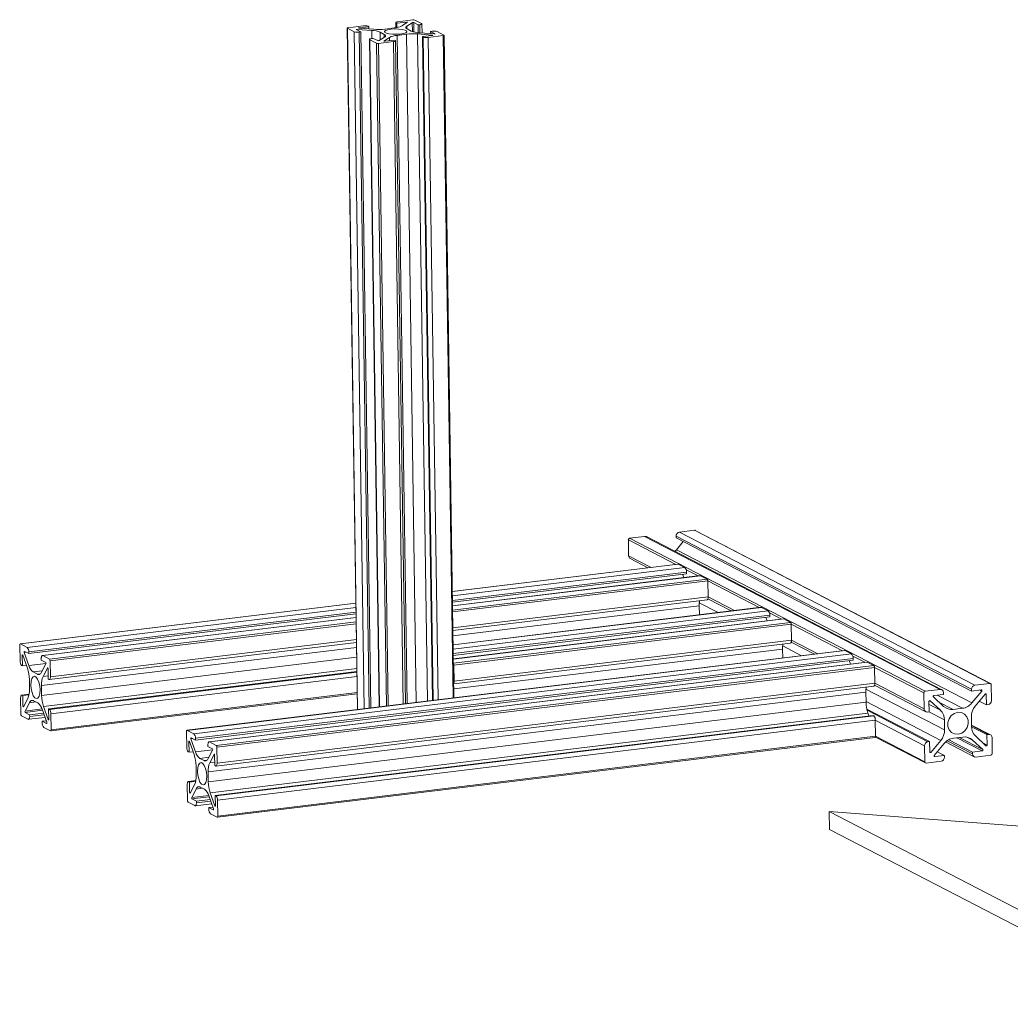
# Model space of a CAD drawing. Header units: millimetres. Extents: x -172 to 1209, y -709 to 1573.
# Drawn here: x 194.4 to 462.5, y 1047.5 to 1312.1 of the extents above; entities that cross this region are included whole.
import ezdxf

# ---------------------------------------------------------------- set-up
doc = ezdxf.new("R2010")
doc.units = ezdxf.units.MM

msp = doc.modelspace()

# ---------------------------------------------------------------- linework, layer by layer
at = {"color": 7, "linetype": 'Continuous', "lineweight": 15}
for p, q in [((296.07, 1311.35), (296.09, 1309.94)), ((296.37, 1311.15), (296.16, 1311.25)), ((299.01, 1311.47), (296.37, 1311.15)), ((296.37, 1311.15), (296.38, 1309.99)), ((296.66, 1311.58), (300.72, 1312.07)), ((297.77, 1310.45), (299.28, 1311.41)), ((300.56, 1311.31), (299.06, 1310.35)), ((302.12, 1310.7), (300.93, 1311.32)), ((301.25, 1312.03), (303.07, 1311.08)), ((303.2, 1308.51), (303.16, 1310.99)), ((282.97, 1309.85), (285.71, 1125.53)), ((284.83, 1308.87), (283.01, 1309.81)), ((283.21, 1309.94), (287.27, 1310.44)), ((285.42, 1309.44), (286.61, 1308.82)), ((289.63, 1309.2), (285.68, 1309.5)), ((286.61, 1308.82), (286.15, 1308.77)), ((288.8, 1310.23), (286.16, 1309.91)), ((286.17, 1309.82), (290.12, 1309.52)), ((286.61, 1308.82), (289.32, 1125.97)), ((288.59, 1310.33), (288.8, 1310.23)), ((288.81, 1309.62), (288.8, 1310.23)), ((292.98, 1308.15), (291.85, 1308.73)), ((293.18, 1309.58), (295.67, 1309.88)), ((298.95, 1308.18), (296.45, 1307.88)), ((299.15, 1309.62), (300.27, 1309.03)), ((305.96, 1307.95), (302.01, 1308.25)), ((302.57, 1310.76), (302.12, 1310.7)), ((302.15, 1308.6), (302.12, 1310.7)), ((302.5, 1308.56), (306.45, 1308.26)), ((305.52, 1308.94), (305.97, 1309)), ((306.7, 1308.33), (305.52, 1308.94)), ((305.52, 1308.94), (305.53, 1308.33)), ((307.29, 1308.9), (309.12, 1307.95)), ((288.96, 1306.78), (291.64, 1126.25)), ((290.88, 1305.74), (289.05, 1306.68)), ((289.56, 1307), (290.01, 1307.06)), ((290.01, 1307.06), (291.2, 1306.45)), ((295.46, 1306.19), (291.4, 1305.7)), ((291.57, 1306.45), (293.07, 1307.42)), ((294.35, 1307.32), (292.85, 1306.35)), ((293.12, 1306.3), (295.76, 1306.62)), ((295.76, 1306.62), (295.97, 1306.51)), ((298.71, 1127.11), (296.05, 1306.42)), ((303.33, 1307.54), (305.97, 1307.86)), ((303.54, 1307.43), (303.33, 1307.54)), ((306, 1127.99), (303.33, 1307.54)), ((308.92, 1307.82), (304.86, 1307.33)), ((311.81, 1128.7), (309.15, 1307.91)), ((358.98, 1171.47), (359.04, 1167.15)), ((363.39, 1172.39), (359.33, 1171.9)), ((359.33, 1171.9), (439.23, 1130.49)), ((443.29, 1130.99), (363.39, 1172.39)), ((443.76, 1130.9), (363.87, 1172.31)), ((451.78, 1131.05), (371.89, 1172.45)), ((371.89, 1172.45), (371.9, 1171.96)), ((451.79, 1130.56), (371.9, 1171.96)), ((376.85, 1174.02), (372.79, 1173.53)), ((372.79, 1173.53), (452.68, 1132.13)), ((456.74, 1132.62), (376.85, 1174.02)), ((456.93, 1132.59), (377.04, 1173.99)), ((373.83, 1170.96), (371.99, 1168.74)), ((359.49, 1166.37), (364.27, 1163.89)), ((371.99, 1168.74), (451.88, 1127.33)), ((372.41, 1164.88), (311.38, 1157.47)), ((374.27, 1163.92), (372.45, 1164.87)), ((374.7, 1162.25), (311.43, 1154.57)), ((378.39, 1161.76), (311.44, 1153.63)), ((373.95, 1161.22), (373.62, 1162.12)), ((374.7, 1162.25), (374.7, 1162.74)), ((380.32, 1160.79), (378.49, 1161.74)), ((380.55, 1156), (380.49, 1160.32)), ((380.49, 1155.49), (386.81, 1152.21)), ((285.28, 1154.3), (194.55, 1143.29)), ((311.54, 1146.88), (380.26, 1155.22)), ((394.94, 1153.2), (311.6, 1143.08)), ((378.18, 1151.16), (378.15, 1153.6)), ((396.81, 1152.25), (394.98, 1153.19)), ((285.33, 1151.41), (196.84, 1140.67)), ((285.34, 1150.46), (200.53, 1140.17)), ((397.24, 1150.58), (311.64, 1140.19)), ((400.92, 1150.08), (311.66, 1139.25)), ((396.48, 1149.54), (396.16, 1150.45)), ((397.24, 1150.58), (397.23, 1151.06)), ((402.85, 1149.11), (401.03, 1150.06)), ((403.02, 1148.64), (311.81, 1137.57)), ((403.08, 1144.32), (403.02, 1148.64)), ((194.43, 1142.98), (194.49, 1138.66)), ((196.41, 1142.34), (194.59, 1143.28)), ((202.4, 1133.63), (285.44, 1143.71)), ((311.76, 1132.49), (402.79, 1143.54)), ((311.87, 1133.25), (403.08, 1144.32)), ((403.02, 1143.81), (409.34, 1140.53)), ((195.12, 1137.37), (195.08, 1140.18)), ((195.22, 1140.24), (196.49, 1136.71)), ((196.87, 1137.45), (195.6, 1140.98)), ((195.66, 1141.28), (196.84, 1140.67)), ((196.84, 1141.15), (196.84, 1140.67)), ((200.24, 1138.9), (200.24, 1139.39)), ((202.45, 1139.2), (200.63, 1140.15)), ((417.47, 1141.52), (239.61, 1119.93)), ((417.52, 1141.51), (239.66, 1119.92)), ((241.48, 1118.98), (419.34, 1140.57)), ((241.9, 1117.8), (419.76, 1139.38)), ((400.72, 1139.49), (400.68, 1141.92)), ((419.34, 1140.57), (417.52, 1141.51)), ((419.77, 1138.9), (419.76, 1139.38)), ((195.12, 1137.37), (194.92, 1137.47)), ((195.12, 1137.37), (196.2, 1137.5)), ((200.24, 1138.9), (201.43, 1138.29)), ((201.49, 1137.93), (200.31, 1135.66)), ((200.72, 1134.51), (201.9, 1136.78)), ((202.69, 1134.41), (202.62, 1138.73)), ((419.77, 1138.9), (241.91, 1117.31)), ((423.45, 1138.4), (245.59, 1116.81)), ((423.56, 1138.38), (245.7, 1116.79)), ((247.52, 1115.85), (425.38, 1137.44)), ((425.55, 1136.96), (247.69, 1115.37)), ((311.87, 1133.25), (311.81, 1137.57)), ((419.02, 1137.86), (418.69, 1138.77)), ((425.38, 1137.44), (423.56, 1138.38)), ((425.62, 1132.64), (425.55, 1136.96)), ((199.17, 1135.13), (198.05, 1135.71)), ((202.05, 1136.57), (202.09, 1133.76)), ((202.21, 1125.7), (285.56, 1135.82)), ((197.01, 1133.71), (197.05, 1131.05)), ((200.32, 1129.35), (200.28, 1132.01)), ((202.29, 1133.65), (202.09, 1133.76)), ((247.47, 1110.27), (425.33, 1131.86)), ((247.76, 1111.05), (425.62, 1132.64)), ((425.55, 1132.13), (439.38, 1124.96)), ((456.74, 1132.62), (452.68, 1132.13)), ((457.17, 1127.95), (457.11, 1132.28)), ((194.64, 1128.66), (194.71, 1124.34)), ((196.95, 1129.68), (194.93, 1129.44)), ((195.04, 1129.41), (195.24, 1129.31)), ((196.92, 1129.51), (195.24, 1129.31)), ((195.28, 1126.5), (195.24, 1129.31)), ((202.79, 1119.78), (285.65, 1129.83)), ((423.21, 1130.25), (245.35, 1108.66)), ((423.25, 1127.58), (423.21, 1130.25)), ((438.87, 1130.06), (438.93, 1125.74)), ((443.29, 1130.99), (439.23, 1130.49)), ((444.22, 1126.4), (441.46, 1128.97)), ((441.58, 1129.32), (444.22, 1129.64)), ((444.21, 1130.13), (444.22, 1129.64)), ((451.79, 1130.56), (451.78, 1131.05)), ((451.79, 1130.56), (454.43, 1130.88)), ((454.56, 1130.56), (451.88, 1127.33)), ((452.78, 1126.5), (455.47, 1129.73)), ((455.78, 1129.63), (455.82, 1126.82)), ((196.61, 1128.55), (195.43, 1126.29)), ((195.84, 1125.14), (197.02, 1127.4)), ((198.16, 1127.94), (199.28, 1127.36)), ((202.11, 1122.82), (200.85, 1126.36)), ((245.39, 1106), (423.25, 1127.58)), ((440.31, 1124.94), (440.27, 1127.75)), ((440.58, 1127.92), (443.35, 1125.35)), ((453.88, 1127.82), (455.82, 1126.82)), ((456.28, 1126.87), (455.82, 1126.82)), ((194.88, 1123.86), (196.7, 1122.92)), ((197.09, 1124.16), (195.9, 1124.78)), ((196.81, 1122.9), (201.24, 1123.43)), ((197.09, 1124.16), (200.82, 1124.61)), ((197.09, 1124.16), (197.1, 1123.68)), ((200.46, 1125.62), (201.73, 1122.09)), ((202.21, 1125.7), (202.25, 1122.89)), ((202.21, 1125.7), (202.41, 1125.59)), ((202.9, 1120.09), (202.84, 1124.41)), ((423.77, 1124.59), (245.91, 1103)), ((247.28, 1102.34), (425.14, 1123.93)), ((247.48, 1102.24), (425.34, 1123.82)), ((423.47, 1125.67), (440.43, 1116.88)), ((424.06, 1123.8), (423.77, 1124.59)), ((425.34, 1123.82), (425.14, 1123.93)), ((440.31, 1124.94), (439.86, 1124.88)), ((449.32, 1125.88), (446.82, 1125.58)), ((451.8, 1120.96), (451.76, 1123.62)), ((201.57, 1122.53), (200.49, 1122.4)), ((200.5, 1121.91), (200.49, 1122.4)), ((201.67, 1121.78), (200.49, 1122.4)), ((200.92, 1120.73), (202.74, 1119.79)), ((425.76, 1122.64), (247.9, 1101.05)), ((425.83, 1118.32), (425.76, 1122.64)), ((444.46, 1122.74), (444.5, 1120.07)), ((456.87, 1118.73), (451.79, 1121.36)), ((455.94, 1118.76), (451.8, 1120.91)), ((239.5, 1119.62), (239.56, 1115.3)), ((241.48, 1118.98), (239.66, 1119.92)), ((240.72, 1117.92), (241.91, 1117.31)), ((247.85, 1096.42), (425.71, 1118.01)), ((247.97, 1096.73), (425.83, 1118.32)), ((425.8, 1118.12), (439.33, 1111.11)), ((446.93, 1117.81), (449.43, 1118.12)), ((455.67, 1115.77), (452.9, 1118.34)), ((455.94, 1118.76), (456.4, 1118.81)), ((455.94, 1118.76), (455.98, 1115.95)), ((457.39, 1113.63), (457.32, 1117.95)), ((240.19, 1114.01), (240.15, 1116.82)), ((240.29, 1116.89), (241.55, 1113.35)), ((241.94, 1114.09), (240.67, 1117.62)), ((241.9, 1117.8), (241.91, 1117.31)), ((245.31, 1115.55), (245.3, 1116.03)), ((245.31, 1115.55), (246.5, 1114.93)), ((247.52, 1115.85), (245.7, 1116.79)), ((247.76, 1111.05), (247.69, 1115.37)), ((439.08, 1115.74), (439.14, 1111.42)), ((439.98, 1116.82), (440.43, 1116.88)), ((440.48, 1114.07), (440.43, 1116.88)), ((443.47, 1117.2), (440.79, 1113.97)), ((441.69, 1113.13), (444.37, 1116.36)), ((444.78, 1116.79), (452.49, 1112.79)), ((445.61, 1117.38), (452.03, 1114.05)), ((452.03, 1117.29), (454.8, 1114.72)), ((240.19, 1114.01), (239.99, 1114.12)), ((240.19, 1114.01), (241.27, 1114.14)), ((246.56, 1114.57), (245.38, 1112.31)), ((245.79, 1111.15), (246.97, 1113.42)), ((247.11, 1113.21), (247.16, 1110.4)), ((444.46, 1113.14), (441.82, 1112.81)), ((444.46, 1113.14), (442.53, 1114.14)), ((444.46, 1113.14), (444.47, 1112.65)), ((454.67, 1114.37), (452.03, 1114.05)), ((452.04, 1113.57), (452.03, 1114.05)), ((452.97, 1112.71), (457.03, 1113.2)), ((242.07, 1110.36), (242.11, 1107.7)), ((244.24, 1111.77), (243.11, 1112.35)), ((247.36, 1110.29), (247.16, 1110.4)), ((439.51, 1111.08), (443.57, 1111.57)), ((245.39, 1106), (245.35, 1108.66)), ((239.71, 1105.3), (239.77, 1100.98)), ((242.02, 1106.33), (240, 1106.08)), ((240.11, 1106.06), (240.31, 1105.95)), ((241.99, 1106.16), (240.31, 1105.95)), ((240.35, 1103.14), (240.31, 1105.95)), ((241.67, 1105.2), (240.49, 1102.93)), ((243.23, 1104.58), (244.35, 1104)), ((240.91, 1101.78), (242.09, 1104.05)), ((245.53, 1102.26), (246.79, 1098.73)), ((247.18, 1099.47), (245.91, 1103)), ((247.28, 1102.34), (247.32, 1099.53)), ((247.28, 1102.34), (247.48, 1102.24)), ((239.94, 1100.51), (241.77, 1099.56)), ((242.16, 1100.8), (240.97, 1101.42)), ((241.87, 1099.54), (246.31, 1100.08)), ((242.16, 1100.8), (245.89, 1101.26)), ((242.16, 1100.8), (242.16, 1100.32)), ((246.64, 1099.17), (245.56, 1099.04)), ((247.97, 1096.73), (247.9, 1101.05)), ((245.56, 1098.56), (245.56, 1099.04)), ((246.74, 1098.43), (245.56, 1099.04)), ((245.99, 1097.37), (247.81, 1096.43)), ((413.31, 1097.99), (501.4, 1052.34)), ((697.5, 1076.14), (413.31, 1097.99)), ((413.31, 1097.99), (413.38, 1093.14)), ((413.38, 1093.14), (501.47, 1047.49))]:
    msp.add_line(p, q, dxfattribs=at)
at = {"color": 8, "linetype": 'Continuous', "lineweight": 15}
for p, q in [((296.18, 1309.96), (296.16, 1311.25)), ((299.01, 1311.24), (299.01, 1311.47)), ((300.6, 1308.9), (300.56, 1311.31)), ((300.93, 1311.32), (300.97, 1308.79)), ((283.01, 1309.81), (285.74, 1125.53)), ((287.55, 1125.75), (284.83, 1308.87)), ((285.68, 1309.5), (285.68, 1309.3)), ((288.87, 1125.91), (286.15, 1308.77)), ((286.16, 1309.91), (286.16, 1309.82)), ((289.66, 1307.02), (289.63, 1309.2)), ((291.85, 1308.73), (291.88, 1306.66)), ((301.63, 1127.46), (298.95, 1308.18)), ((299.06, 1310.35), (299.07, 1309.66)), ((302.01, 1308.25), (304.69, 1127.83)), ((302.61, 1308.56), (302.57, 1310.76)), ((306.7, 1308.29), (306.7, 1308.33)), ((289.05, 1306.68), (291.73, 1126.26)), ((293.54, 1126.48), (290.88, 1305.74)), ((291.4, 1305.7), (294.06, 1126.54)), ((292.85, 1306.35), (292.85, 1306.32)), ((292.99, 1307.37), (292.98, 1308.15)), ((294.37, 1306.45), (294.35, 1307.32)), ((298.12, 1127.03), (295.46, 1306.19)), ((296.45, 1307.88), (299.13, 1127.16)), ((306.2, 1128.01), (303.54, 1307.43)), ((304.86, 1307.33), (307.52, 1128.17)), ((305.96, 1307.86), (305.96, 1307.95)), ((311.57, 1128.67), (308.92, 1307.82)), ((371.82, 1164.81), (358.98, 1171.47)), ((359.04, 1167.15), (365.12, 1163.99)), ((372.45, 1164.87), (311.39, 1157.46)), ((311.4, 1156.29), (374.27, 1163.92)), ((311.42, 1155.06), (374.7, 1162.74)), ((378.49, 1161.74), (311.44, 1153.6)), ((311.46, 1152.43), (380.32, 1160.79)), ((377.84, 1161.69), (374.61, 1163.37)), ((380.49, 1160.32), (311.47, 1151.94)), ((394.36, 1153.13), (380.49, 1160.32)), ((311.53, 1147.62), (380.55, 1156)), ((380.55, 1156), (387.66, 1152.31)), ((285.28, 1154.29), (194.59, 1143.28)), ((196.41, 1142.34), (285.3, 1153.12)), ((378.15, 1153.6), (311.56, 1145.52)), ((394.98, 1153.19), (311.6, 1143.07)), ((378.17, 1154.45), (383.31, 1151.79)), ((196.84, 1141.15), (285.32, 1151.89)), ((285.34, 1150.43), (200.63, 1140.15)), ((311.62, 1141.91), (396.81, 1152.25)), ((311.63, 1140.67), (397.23, 1151.06)), ((401.03, 1150.06), (311.66, 1139.21)), ((400.37, 1150.01), (397.14, 1151.69)), ((202.45, 1139.2), (285.36, 1149.27)), ((285.36, 1148.77), (202.62, 1138.73)), ((311.67, 1138.05), (402.85, 1149.11)), ((416.89, 1141.45), (403.02, 1148.64)), ((285.46, 1142.35), (200.28, 1132.01)), ((202.69, 1134.41), (285.43, 1144.45)), ((400.71, 1142.77), (405.84, 1140.11)), ((403.08, 1144.32), (410.19, 1140.64)), ((195.24, 1140.2), (195.08, 1140.18)), ((196.12, 1141.04), (195.6, 1140.98)), ((200.32, 1129.35), (285.5, 1139.69)), ((400.68, 1141.92), (311.78, 1131.13)), ((422.9, 1138.33), (419.67, 1140.01)), ((196.87, 1137.45), (201.51, 1138.01)), ((285.54, 1136.64), (200.85, 1126.36)), ((201.98, 1136.79), (201.9, 1136.78)), ((438.87, 1130.06), (425.55, 1136.96)), ((200.49, 1136), (198.05, 1135.71)), ((199.17, 1135.13), (199.99, 1135.22)), ((200.72, 1134.51), (202.07, 1134.68)), ((202.41, 1125.59), (285.56, 1135.68)), ((285.58, 1134.45), (202.84, 1124.41)), ((425.62, 1132.64), (438.93, 1125.74)), ((195.04, 1129.41), (196.95, 1129.65)), ((202.9, 1120.09), (285.64, 1130.13)), ((423.24, 1131.09), (444.5, 1120.07)), ((449.32, 1125.88), (442.48, 1129.43)), ((454.56, 1130.56), (454.04, 1130.83)), ((455.78, 1129.63), (455.51, 1129.77)), ((195.28, 1126.5), (195.55, 1126.53)), ((198.78, 1127.62), (197.02, 1127.4)), ((443.47, 1117.2), (423.25, 1127.68)), ((440.28, 1126.94), (443.35, 1125.35)), ((440.58, 1127.92), (440.51, 1127.96)), ((442.95, 1127.58), (446.82, 1125.58)), ((195.84, 1125.14), (200.43, 1125.7)), ((200.56, 1125.34), (195.9, 1124.78)), ((197.1, 1123.68), (200.99, 1124.15)), ((439.98, 1116.82), (423.55, 1125.34)), ((444.46, 1122.74), (440.23, 1124.93)), ((201.67, 1121.78), (201.72, 1121.79)), ((202.11, 1122.82), (202.25, 1122.84)), ((439.08, 1115.74), (425.76, 1122.64)), ((456.4, 1118.81), (451.79, 1121.2)), ((425.83, 1118.32), (439.14, 1111.42)), ((454.67, 1114.37), (447.83, 1117.92)), ((448.48, 1118), (454.8, 1114.72)), ((452.03, 1117.29), (450.53, 1118.07)), ((240.3, 1116.84), (240.15, 1116.82)), ((241.19, 1117.69), (240.67, 1117.62)), ((452.04, 1113.57), (445.19, 1117.12)), ((454.85, 1116.53), (455.98, 1115.95)), ((241.94, 1114.09), (246.58, 1114.65)), ((245.56, 1112.65), (243.11, 1112.35)), ((247.05, 1113.43), (246.97, 1113.42)), ((440.47, 1114.13), (440.79, 1113.97)), ((441.66, 1112.9), (441.82, 1112.81)), ((244.24, 1111.77), (245.05, 1111.87)), ((245.79, 1111.15), (247.14, 1111.32)), ((240.11, 1106.06), (242.01, 1106.29)), ((240.35, 1103.14), (240.62, 1103.17)), ((240.91, 1101.78), (245.5, 1102.34)), ((245.63, 1101.98), (240.97, 1101.42)), ((243.85, 1104.26), (242.09, 1104.05)), ((242.16, 1100.32), (246.06, 1100.79)), ((247.18, 1099.47), (247.32, 1099.48)), ((246.74, 1098.43), (246.78, 1098.43))]:
    msp.add_line(p, q, dxfattribs=at)
at = {"color": 7, "linetype": 'Continuous', "lineweight": 15, "flags": 128}
for points in [[(296.16, 1311.25), (296.1, 1311.3), (296.07, 1311.34), (296.09, 1311.39), (296.14, 1311.44), (296.23, 1311.48), (296.35, 1311.52), (296.49, 1311.55), (296.66, 1311.58)], [(299.01, 1311.47), (299.06, 1311.47), (299.12, 1311.47), (299.18, 1311.47), (299.23, 1311.46), (299.26, 1311.45), (299.28, 1311.44), (299.29, 1311.42), (299.28, 1311.41)], [(303.07, 1311.08), (303.14, 1311.04), (303.16, 1310.99), (303.15, 1310.95), (303.1, 1310.9), (303.01, 1310.86), (302.89, 1310.82), (302.74, 1310.79), (302.57, 1310.76)], [(283.01, 1309.81), (282.98, 1309.83), (282.97, 1309.85), (282.98, 1309.87), (283, 1309.89), (283.04, 1309.9), (283.08, 1309.92), (283.14, 1309.93), (283.21, 1309.94)], [(285.42, 1309.44), (285.41, 1309.45), (285.41, 1309.46), (285.43, 1309.48), (285.46, 1309.49), (285.51, 1309.5), (285.56, 1309.51), (285.62, 1309.51), (285.68, 1309.5)], [(286.17, 1309.82), (286.12, 1309.83), (286.08, 1309.83), (286.05, 1309.85), (286.04, 1309.86), (286.05, 1309.87), (286.07, 1309.89), (286.11, 1309.9), (286.16, 1309.91)], [(297.31, 1308.23), (296.29, 1308.16), (295.23, 1308.17), (294.28, 1308.27), (293.54, 1308.44), (293.11, 1308.66), (293.03, 1308.91), (293.32, 1309.16), (293.94, 1309.38), (294.81, 1309.53), (295.84, 1309.61), (296.89, 1309.6), (297.85, 1309.5), (298.59, 1309.33), (299.02, 1309.1), (299.1, 1308.85), (298.81, 1308.6), (298.19, 1308.39), (297.31, 1308.23)], [(299.06, 1310.35), (298.94, 1310.26), (298.86, 1310.16), (298.81, 1310.07), (298.8, 1309.97), (298.83, 1309.88), (298.9, 1309.79), (299.01, 1309.7), (299.15, 1309.62)], [(306.7, 1308.33), (306.72, 1308.31), (306.72, 1308.3), (306.7, 1308.29), (306.67, 1308.27), (306.62, 1308.27), (306.57, 1308.26), (306.51, 1308.26), (306.45, 1308.26)], [(289.05, 1306.68), (288.99, 1306.73), (288.97, 1306.77), (288.98, 1306.82), (289.03, 1306.86), (289.12, 1306.91), (289.24, 1306.95), (289.39, 1306.98), (289.56, 1307)], [(293.12, 1306.3), (293.06, 1306.29), (293.01, 1306.29), (292.95, 1306.3), (292.9, 1306.3), (292.87, 1306.31), (292.84, 1306.33), (292.84, 1306.34), (292.85, 1306.35)], [(293.07, 1307.42), (293.19, 1307.51), (293.27, 1307.6), (293.32, 1307.7), (293.33, 1307.79), (293.3, 1307.88), (293.23, 1307.97), (293.12, 1308.06), (292.98, 1308.15)], [(295.97, 1306.51), (296.03, 1306.47), (296.05, 1306.42), (296.04, 1306.38), (295.99, 1306.33), (295.9, 1306.29), (295.78, 1306.25), (295.63, 1306.21), (295.46, 1306.19)], [(305.96, 1307.95), (306.01, 1307.94), (306.05, 1307.93), (306.08, 1307.92), (306.09, 1307.9), (306.08, 1307.89), (306.06, 1307.88), (306.02, 1307.87), (305.97, 1307.86)], [(309.12, 1307.95), (309.14, 1307.93), (309.15, 1307.92), (309.15, 1307.9), (309.13, 1307.88), (309.09, 1307.86), (309.04, 1307.85), (308.99, 1307.83), (308.92, 1307.82)], [(371.99, 1168.74), (371.73, 1168.45), (371.58, 1168.31)], [(372.45, 1164.87), (372.42, 1164.88), (372.41, 1164.88)], [(378.49, 1161.74), (378.41, 1161.76), (378.39, 1161.76)], [(380.26, 1155.22), (380.31, 1155.23), (380.38, 1155.28), (380.44, 1155.37), (380.49, 1155.49), (380.52, 1155.64), (380.54, 1155.81), (380.55, 1156)], [(394.98, 1153.19), (394.95, 1153.2), (394.94, 1153.2)], [(401.03, 1150.06), (400.95, 1150.08), (400.92, 1150.08)], [(194.43, 1142.98), (194.43, 1143.05), (194.44, 1143.12), (194.45, 1143.18), (194.47, 1143.23), (194.5, 1143.26), (194.53, 1143.28), (194.56, 1143.29), (194.59, 1143.28)], [(402.79, 1143.54), (402.84, 1143.55), (402.91, 1143.61), (402.97, 1143.7), (403.02, 1143.82), (403.06, 1143.96), (403.08, 1144.13), (403.08, 1144.32)], [(195.08, 1140.18), (195.08, 1140.23), (195.09, 1140.28), (195.11, 1140.31), (195.13, 1140.33), (195.15, 1140.33), (195.18, 1140.32), (195.2, 1140.29), (195.22, 1140.24)], [(195.6, 1140.98), (195.59, 1141.03), (195.58, 1141.09), (195.58, 1141.15), (195.58, 1141.2), (195.59, 1141.24), (195.61, 1141.27), (195.63, 1141.29), (195.66, 1141.28)], [(200.24, 1139.39), (200.24, 1139.58), (200.26, 1139.75), (200.3, 1139.89), (200.35, 1140.01), (200.41, 1140.1), (200.48, 1140.16), (200.55, 1140.17), (200.63, 1140.15)], [(417.52, 1141.51), (417.48, 1141.52), (417.47, 1141.52)], [(201.9, 1136.78), (201.92, 1136.8), (201.95, 1136.81), (201.97, 1136.8), (201.99, 1136.77), (202.01, 1136.73), (202.03, 1136.68), (202.04, 1136.63), (202.05, 1136.57)], [(423.56, 1138.38), (423.48, 1138.4), (423.45, 1138.4)], [(199.92, 1130.89), (199.86, 1129.91), (199.65, 1129.13), (199.33, 1128.64), (198.93, 1128.5), (198.49, 1128.73), (198.08, 1129.29), (197.74, 1130.13), (197.51, 1131.13), (197.42, 1132.18), (197.48, 1133.15), (197.68, 1133.93), (198, 1134.42), (198.41, 1134.56), (198.84, 1134.34), (199.25, 1133.77), (199.59, 1132.94), (199.83, 1131.94), (199.92, 1130.89)], [(200.31, 1135.66), (200.2, 1135.47), (200.07, 1135.31), (199.94, 1135.18), (199.79, 1135.1), (199.64, 1135.05), (199.49, 1135.03), (199.33, 1135.06), (199.17, 1135.13)], [(202.69, 1134.41), (202.68, 1134.22), (202.66, 1134.05), (202.63, 1133.91), (202.58, 1133.79), (202.52, 1133.7), (202.45, 1133.64), (202.37, 1133.63), (202.29, 1133.65)], [(425.33, 1131.86), (425.38, 1131.88), (425.45, 1131.93), (425.51, 1132.02), (425.56, 1132.14), (425.59, 1132.29), (425.61, 1132.46), (425.62, 1132.64)], [(194.64, 1128.66), (194.65, 1128.84), (194.67, 1129.01), (194.7, 1129.16), (194.75, 1129.28), (194.81, 1129.37), (194.88, 1129.42), (194.96, 1129.44), (195.04, 1129.41)], [(454.43, 1130.88), (454.48, 1130.88), (454.53, 1130.86), (454.57, 1130.83), (454.6, 1130.78), (454.61, 1130.73), (454.61, 1130.67), (454.6, 1130.61), (454.56, 1130.56)], [(195.43, 1126.29), (195.41, 1126.26), (195.39, 1126.26), (195.36, 1126.27), (195.34, 1126.29), (195.32, 1126.33), (195.3, 1126.38), (195.29, 1126.44), (195.28, 1126.5)], [(197.02, 1127.4), (197.14, 1127.6), (197.26, 1127.76), (197.4, 1127.88), (197.54, 1127.97), (197.69, 1128.02), (197.84, 1128.03), (198, 1128), (198.16, 1127.94)], [(197.1, 1123.68), (197.09, 1123.49), (197.07, 1123.32), (197.03, 1123.17), (196.99, 1123.05), (196.93, 1122.96), (196.86, 1122.91), (196.78, 1122.89), (196.7, 1122.92)], [(448.17, 1118.89), (447.22, 1118.95), (446.37, 1119.36), (445.74, 1120.07), (445.4, 1121), (445.38, 1122.03), (445.7, 1123.04), (446.31, 1123.9), (447.13, 1124.51), (448.08, 1124.81), (449.04, 1124.75), (449.88, 1124.33), (450.51, 1123.62), (450.86, 1122.69), (450.87, 1121.67), (450.56, 1120.66), (449.95, 1119.8), (449.12, 1119.18), (448.17, 1118.89)], [(201.73, 1122.09), (201.74, 1122.03), (201.75, 1121.97), (201.75, 1121.92), (201.75, 1121.86), (201.74, 1121.82), (201.72, 1121.79), (201.7, 1121.78), (201.67, 1121.78)], [(202.25, 1122.89), (202.25, 1122.83), (202.24, 1122.79), (202.22, 1122.75), (202.2, 1122.74), (202.18, 1122.73), (202.15, 1122.75), (202.13, 1122.78), (202.11, 1122.82)], [(202.9, 1120.09), (202.9, 1120.01), (202.89, 1119.95), (202.88, 1119.89), (202.86, 1119.84), (202.83, 1119.8), (202.81, 1119.78), (202.77, 1119.78), (202.74, 1119.79)], [(239.5, 1119.62), (239.5, 1119.69), (239.51, 1119.76), (239.52, 1119.82), (239.54, 1119.87), (239.57, 1119.91), (239.59, 1119.93), (239.62, 1119.93), (239.66, 1119.92)], [(240.67, 1117.62), (240.66, 1117.68), (240.65, 1117.73), (240.65, 1117.79), (240.65, 1117.84), (240.66, 1117.89), (240.68, 1117.92), (240.7, 1117.93), (240.72, 1117.92)], [(425.71, 1118.01), (425.73, 1118.01), (425.76, 1118.04), (425.79, 1118.07), (425.8, 1118.12), (425.82, 1118.18), (425.83, 1118.25), (425.83, 1118.32)], [(240.15, 1116.82), (240.15, 1116.88), (240.16, 1116.92), (240.18, 1116.96), (240.2, 1116.97), (240.22, 1116.98), (240.24, 1116.96), (240.27, 1116.93), (240.29, 1116.89)], [(245.3, 1116.03), (245.31, 1116.22), (245.33, 1116.39), (245.36, 1116.54), (245.41, 1116.66), (245.47, 1116.75), (245.54, 1116.8), (245.62, 1116.81), (245.7, 1116.79)], [(246.97, 1113.42), (246.99, 1113.44), (247.01, 1113.45), (247.04, 1113.44), (247.06, 1113.42), (247.08, 1113.38), (247.1, 1113.33), (247.11, 1113.27), (247.11, 1113.21)], [(441.82, 1112.81), (441.77, 1112.82), (441.72, 1112.84), (441.68, 1112.87), (441.65, 1112.91), (441.64, 1112.97), (441.64, 1113.03), (441.66, 1113.08), (441.69, 1113.13)], [(244.98, 1107.53), (244.92, 1106.55), (244.72, 1105.78), (244.4, 1105.29), (243.99, 1105.15), (243.56, 1105.37), (243.15, 1105.94), (242.8, 1106.77), (242.57, 1107.77), (242.48, 1108.82), (242.54, 1109.8), (242.75, 1110.58), (243.07, 1111.06), (243.47, 1111.21), (243.91, 1110.98), (244.32, 1110.42), (244.66, 1109.58), (244.89, 1108.58), (244.98, 1107.53)], [(245.38, 1112.31), (245.26, 1112.11), (245.14, 1111.95), (245, 1111.83), (244.86, 1111.74), (244.71, 1111.69), (244.56, 1111.68), (244.4, 1111.7), (244.24, 1111.77)], [(247.76, 1111.05), (247.75, 1110.87), (247.73, 1110.7), (247.7, 1110.55), (247.65, 1110.43), (247.59, 1110.34), (247.52, 1110.29), (247.44, 1110.27), (247.36, 1110.29)], [(239.71, 1105.3), (239.72, 1105.48), (239.74, 1105.65), (239.77, 1105.8), (239.82, 1105.92), (239.88, 1106.01), (239.95, 1106.07), (240.03, 1106.08), (240.11, 1106.06)], [(242.09, 1104.05), (242.2, 1104.24), (242.33, 1104.4), (242.46, 1104.53), (242.61, 1104.61), (242.76, 1104.66), (242.91, 1104.67), (243.07, 1104.65), (243.23, 1104.58)], [(240.49, 1102.93), (240.48, 1102.91), (240.45, 1102.9), (240.43, 1102.91), (240.41, 1102.94), (240.38, 1102.98), (240.37, 1103.03), (240.36, 1103.08), (240.35, 1103.14)], [(242.16, 1100.32), (242.16, 1100.13), (242.14, 1099.96), (242.1, 1099.82), (242.05, 1099.7), (241.99, 1099.61), (241.92, 1099.55), (241.85, 1099.54), (241.77, 1099.56)], [(247.32, 1099.53), (247.31, 1099.48), (247.3, 1099.43), (247.29, 1099.4), (247.27, 1099.38), (247.25, 1099.38), (247.22, 1099.39), (247.2, 1099.42), (247.18, 1099.47)], [(246.79, 1098.73), (246.81, 1098.68), (246.82, 1098.62), (246.82, 1098.56), (246.82, 1098.51), (246.8, 1098.47), (246.79, 1098.44), (246.77, 1098.42), (246.74, 1098.43)], [(247.97, 1096.73), (247.97, 1096.66), (247.96, 1096.59), (247.94, 1096.53), (247.92, 1096.48), (247.9, 1096.45), (247.87, 1096.43), (247.84, 1096.42), (247.81, 1096.43)]]:
    msp.add_lwpolyline(points, dxfattribs=at)
at = {"color": 7, "linetype": 'Continuous', "lineweight": 15}
for centre, radius, start, end in [((300.76, 1310.8), 0.551, 71.6049, 110.8058), ((300.9, 1310.94), 1.14, 72.1411, 99.065), ((285.71, 1311.58), 2.85, 252.1433, 279.0642), ((287.72, 1307.62), 2.85, 72.143, 99.064), ((289.42, 1302.73), 6.48, 67.9429, 88.1845), ((291.31, 1325.49), 16.02, 265.7231, 276.6872), ((295.3, 1315.49), 5.62, 273.8336, 296.1278), ((300.82, 1292.28), 16.02, 85.7233, 96.687), ((302.71, 1315.04), 6.48, 247.9435, 268.1843), ((306.42, 1306.19), 2.85, 72.1428, 99.0645), ((291.23, 1306.82), 1.14, 252.1447, 279.0626), ((291.37, 1306.97), 0.551, 251.6043, 290.8054), ((296.83, 1302.27), 5.62, 93.8338, 116.1279), ((304.41, 1310.14), 2.85, 252.1444, 279.0631), ((359.4, 1171.48), 0.429, 99.313, 181.3155), ((363.5, 1171.58), 0.813, 62.8294, 97.2906), ((372.96, 1172.47), 1.07, 99.3034, 181.3167), ((376.89, 1173.7), 0.325, 62.8174, 97.2737), ((359.91, 1167.13), 0.869, 179.0112, 241.3459), ((373.19, 1162.87), 1.51, 355.1318, 44.3049), ((379.88, 1160.37), 0.604, 355.1366, 44.2975), ((385.84, 1153.76), 7.69, 170.9587, 181.2012), ((395.72, 1151.19), 1.51, 355.1319, 44.3052), ((402.42, 1148.69), 0.604, 355.1386, 44.2955), ((195.33, 1141.28), 1.51, 355.1318, 44.3049), ((408.37, 1142.08), 7.69, 170.96, 181.1999), ((418.26, 1139.51), 1.51, 355.1322, 44.3045), ((196, 1138.53), 1.51, 175.1326, 224.3045), ((187.46, 1133.6), 9.55, 0.7032, 19.0238), ((199.92, 1138.24), 3.15, 194.602, 233.5497), ((201.17, 1138.06), 0.346, 337.855, 41.8716), ((202.02, 1138.78), 0.604, 355.1366, 44.2975), ((311.07, 1137.59), 0.739, 358.4135, 35.1688), ((424.95, 1137.01), 0.604, 355.1356, 44.2964), ((205.8, 1132.33), 5.52, 156.7581, 183.2913), ((310.64, 1133.15), 1.24, 334.2926, 4.7305), ((430.9, 1130.41), 7.69, 170.958, 181.2014), ((452.85, 1131.07), 1.07, 99.3034, 181.3167), ((456.78, 1132.29), 0.334, 357.9736, 96.2678), ((191.53, 1130.73), 5.52, 336.7556, 3.2926), ((209.87, 1129.47), 9.55, 180.7018, 199.0257), ((439.3, 1130.07), 0.429, 99.313, 181.3155), ((441.61, 1129.11), 0.208, 98.134, 222.5328), ((443.38, 1130.16), 0.836, 357.9682, 96.2808), ((455.61, 1129.63), 0.172, 359.4673, 145.319), ((197.42, 1124.83), 3.15, 14.5984, 53.5533), ((432.8, 1127.7), 9.55, 180.7023, 199.0252), ((440.47, 1127.76), 0.195, 53.8117, 185.1976), ((446.4, 1128.76), 3.21, 227.3, 277.4737), ((448.77, 1129.84), 4, 277.8974, 321.1226), ((456.19, 1123.66), 4.44, 140.1963, 180.4699), ((456.1, 1127.93), 1.07, 279.3034, 1.3167), ((195.31, 1124.28), 0.604, 175.1217, 224.3209), ((196.16, 1125.01), 0.346, 157.8359, 221.8924), ((201.33, 1124.54), 1.51, 355.1297, 44.3073), ((424.26, 1122.77), 1.51, 355.1297, 44.3069), ((439.77, 1125.71), 0.836, 177.9675, 276.2796), ((440.84, 1122.75), 3.61, 359.8291, 46.1223), ((202, 1121.79), 1.51, 175.128, 224.3125), ((455.41, 1120.95), 3.61, 179.8267, 226.1265), ((240.4, 1117.92), 1.51, 355.1322, 44.3045), ((440.06, 1120.04), 4.43, 320.1927, 0.4719), ((449.85, 1114.93), 3.21, 47.2964, 97.4773), ((456.49, 1117.98), 0.836, 357.9651, 96.282), ((241.07, 1115.17), 1.51, 175.1322, 224.3045), ((247.09, 1115.42), 0.604, 355.1356, 44.2964), ((440.15, 1115.76), 1.07, 99.3001, 181.32), ((447.48, 1113.85), 4, 97.8933, 141.1267), ((455.79, 1115.93), 0.195, 233.8104, 5.1989), ((232.53, 1110.24), 9.55, 0.7034, 19.0235), ((244.98, 1114.88), 3.15, 194.6018, 233.5498), ((246.24, 1114.7), 0.346, 337.8532, 41.8734), ((440.65, 1114.07), 0.172, 179.469, 325.3172), ((443.4, 1112.63), 1.07, 279.2926, 1.3198), ((452.88, 1113.54), 0.835, 177.9651, 276.2896), ((454.65, 1114.58), 0.208, 278.1119, 42.5549), ((456.96, 1113.62), 0.428, 279.2809, 1.3285), ((250.87, 1108.97), 5.53, 156.7589, 183.2906), ((439.48, 1111.41), 0.334, 177.9508, 276.3048), ((236.6, 1107.38), 5.52, 336.7561, 3.2924), ((254.94, 1106.11), 9.55, 180.7023, 199.0252), ((241.23, 1101.65), 0.346, 157.8345, 221.892), ((242.48, 1101.47), 3.15, 14.5979, 53.5538), ((246.4, 1101.18), 1.51, 355.1297, 44.3069), ((240.38, 1100.93), 0.604, 175.1206, 224.322), ((247.07, 1098.43), 1.51, 175.128, 224.3129)]:
    msp.add_arc(centre, radius, start, end, dxfattribs=at)

doc.saveas('drawing.dxf')
